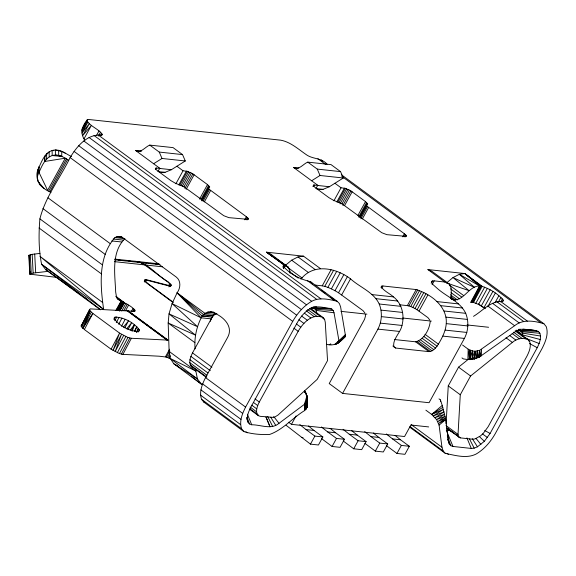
<?xml version="1.0" encoding="UTF-8"?>
<svg xmlns="http://www.w3.org/2000/svg" width="576" height="576" viewBox="0 0 576 576"><rect width="100%" height="100%" fill="white"/><g stroke="black" fill="none" stroke-linecap="round" stroke-linejoin="round"><path stroke-width="0.86" d="M139.32 329.782L139.313 330.869L138.456 331.517C129.326 331.186 119.743 326.088 114.242 318.809L114.25 317.722L115.106 317.074C124.236 317.405 133.819 322.502 139.32 329.782L138.103 332.078M461.995 357.898L463.363 358.906L467.892 359.582L472.32 359.424L472.406 351L468.173 349.178L462.55 345.038M170.51 358.819L166.421 357.077L159.199 356.206L122.911 354.37L119.448 353.578L111.089 349.2L84.377 329.537L81.158 326.138L90.216 308.88L134.172 311.314L134.878 311.292L135.216 310.608C130.91 305.006 123.818 303.07 118.174 299.326L116.381 296.208L115.668 292.018C115.056 274.579 110.945 252.425 124.906 238.644L114.926 237.571C97.862 256.86 100.238 285.782 103.651 309.42L41.609 264.29C38.599 249.451 38.628 233.928 39.902 218.873C45.454 196.538 60.257 178.034 70.106 157.565C76.759 146.578 87.408 133.452 101.722 135.288L102.233 134.258C98.294 128.714 90.77 126.713 87.055 120.946L87.012 120.053L87.725 119.57L89.15 119.534L280.757 140.177C290.419 141.998 297.965 148.896 305.784 154.31C312.264 159.408 321.494 157.586 327.089 164.21M81.158 326.138L89.647 309.312M409.565 427.061L445.342 453.384C455.162 455.342 466.603 458.914 476.129 454.039C484.207 449.309 490.442 442.008 495.086 433.966L542.21 348.25C545.494 341.669 548.784 333.936 546.206 326.563L543.917 323.77C534.499 320.875 522.929 318.938 514.62 325.714L479.563 350.402L479.88 356.767L474.379 358.97L472.32 359.424L469.901 358.69L467.892 359.582L468.173 349.178L469.231 356.443L469.145 359.683M195.098 348.883C194.062 337.529 196.718 326.045 202.111 316.058C204.012 313.402 207.158 311.825 210.406 311.76C221.004 314.417 234.389 325.282 227.614 337.428L205.524 377.604C202.241 384.185 198.958 391.918 201.528 399.29L203.818 402.084L243.886 431.575C252.036 434.174 261.086 434.808 269.626 434.455C283.061 429.718 292.565 417.917 304.524 410.623L306.965 407.477L307.21 397.951L306.238 393.682L304.423 390.6L304.438 392.292M472.356 358.236L474.379 358.97L474.847 351.259L479.563 350.402L479.383 356.904L478.123 357.646C476.05 357.091 474.473 359.338 472.356 358.236L472.32 359.424M474.379 358.97L474.653 358.466L476.294 358.387L477.288 351.058L478.123 357.646M469.231 356.443L470.131 350.287L469.901 358.69L470.434 359.654L469.159 359.086M470.434 359.654L470.131 350.287M474.653 358.466L474.847 351.259L472.406 351L470.506 357.012M476.294 358.387L477.108 357.559L477.288 351.058M446.105 423.792L448.25 385.906L458.561 367.157L468.302 359.323M458.986 437.357L458.215 436.162L458.028 434.398L460.274 394.754L470.578 375.998L512.352 342.439C516.629 338.616 522.878 337.212 528.178 339.66L529.704 341.525C531.418 346.435 529.229 351.59 527.04 355.982L488.16 426.694L483.365 433.274L480.521 435.902L474.89 438.97L472.486 439.193L460.267 437.875L446.962 428.515L448.243 429.034L446.465 428.839M305.942 393.991L305.935 393.271C307.85 397.656 307.382 402.797 306.965 407.477L304.524 410.623L305.654 403.207C308.225 399.974 307.217 395.489 305.467 392.155L305.474 392.738L304.423 390.6L304.783 392.17M243.886 431.575L241.603 428.774C239.026 421.409 242.309 413.669 245.592 407.088L292.716 321.372C297.36 313.33 303.602 306.036 311.681 301.298C319.529 297.043 329.018 299.311 337.19 301.313L339.408 303.581L340.618 306.972L345.528 335.959C341.208 341.957 334.274 346.759 326.599 344.29M305.654 403.207L306.022 409.169L307.087 400.55L307.282 405.662C306.756 390.002 308.794 402.689 304.474 404.294L278.978 423.338C271.238 430.078 260.647 424.663 251.726 424.778L249.444 423.95L247.925 422.086C246.204 417.168 248.393 412.013 250.582 407.628L297.706 321.912C300.802 316.548 304.963 311.688 310.349 308.527C316.98 305.158 324.893 307.865 331.74 309.01L333.216 310.522L334.03 312.782L338.911 340.495L338.508 342.626L336.506 344.016L335.383 343.915L337.399 343.217M447.71 439.056L449.338 444.074L450.835 445.723L452.988 446.458L471.283 448.43L474.17 448.157L477.461 446.81L484.344 441.324L490.097 433.433L537.221 347.71C539.41 343.325 541.606 338.17 539.885 333.259L538.358 331.394C532.051 329.422 525.197 329.206 518.602 329.306M205.927 377.064L191.563 366.502L190.289 364.946C188.856 360.85 190.685 356.551 192.514 352.901L213.674 314.395M258.343 415.642L257.076 414.086C255.643 409.997 257.472 405.698 259.294 402.041L298.174 331.322C302.918 322.862 312.502 312.782 323.1 317.578L324.619 319.464L325.274 322.286L327.535 360.59L317.225 379.339L278.064 415.015L274.147 417.442L260.251 416.333L258.343 415.642L249.732 409.298M71.474 156.636C65.549 153.511 59.256 148.399 52.128 150.487C43.826 153.353 41.256 163.001 37.663 170.086C34.546 181.282 41.501 188.395 50.962 192.384M38.65 168.797L38.815 167.119L37.361 173.239L37.771 175.579M37.426 178.294L37.663 170.086M307.087 400.241L307.21 397.951M307.224 399.017L306.907 401.141M365.342 314.539L365.436 316.166L364.565 319.284L329.22 383.573L342.576 393.401L377.921 329.112C381.946 321.394 382.493 312.084 379.217 303.998C373.572 292.032 359.827 287.345 350.518 278.849C336.312 268.078 313.538 262.93 300.953 279.137M401.983 325.447C404.698 315.338 402.012 303.509 393.516 296.906C389.671 293.436 384.358 291.37 381.348 287.035L381.319 286.366L382.918 285.977L416.189 289.562C429.199 293.731 442.922 303.055 445.903 317.11C447.862 327.708 442.591 337.579 437.054 346.198C435.038 348.725 432.432 351.554 428.962 351.634L395.698 348.048L393.79 346.709C392.537 338.803 400.514 332.921 401.983 325.447L380.362 323.122M342.576 393.401L429.07 402.718L464.407 338.429C468.432 330.71 468.979 321.401 465.71 313.322C460.066 301.349 446.314 296.662 437.011 288.173L432.562 284.191L431.532 281.527L432.425 280.922L434.196 280.872L444.83 282.024L448.942 283.824L451.21 287.993L451.21 297.972L451.958 299.362C463.63 302.947 468.814 284.386 480.996 286.042C489.391 288.547 497.621 293.357 503.237 300.096L503.273 300.989L502.56 301.471C490.918 300.542 482.63 310.889 473.515 316.332M337.414 343.217L345.528 335.959L338.926 341.431L338.587 342.331L338.911 340.495L337.781 343.26L338.263 342.842L338.933 341.77L338.911 340.495L336.506 344.016L345.096 336.816L345.499 334.685L334.627 344.578M477.108 357.559L478.138 357.329L479.563 350.402M479.383 356.904L479.88 356.688L481.514 349.337L481.334 355.838L478.138 357.329M176.904 166.241L183.038 170.762L187.38 171.324L192.881 173.894L207.504 184.579L209.714 186.926L208.433 188.107L209.534 189.547L246.37 216.734L248.148 218.326L248.558 219.391L228.866 217.649L223.762 215.698L183.989 186.797L175.399 183.226L170.906 180.641L157.55 170.813L155.772 169.222L155.362 168.156L159.754 168.25L158.069 171.31M334.915 183.269L341.05 187.783L345.391 188.345L350.892 190.915L365.515 201.607L367.726 203.947L366.451 205.128L367.546 206.568L404.381 233.755L406.159 235.346L406.577 236.412L386.878 234.67L381.773 232.718L342 203.818L333.41 200.254L328.925 197.662L315.562 187.834L313.783 186.242L313.373 185.177L317.765 185.278L316.08 188.338M522.266 336.226L522.763 333.144L522.432 331.754L520.531 330.408L517.896 330.127M304.524 410.623L304.474 404.294L306.929 395.784M132.25 331.222L134.489 324.677L130.169 330.084M210.341 321.307C211.212 317.887 213.422 314.604 216.922 313.51M134.957 331.438L136.822 326.578L134.395 331.178M37.735 175.14C41.53 167.314 45 155.534 55.433 155.016C60.307 155.038 64.649 157.666 68.63 160.243M81.727 327.118L90.209 311.018L92.858 313.438L82.822 328.277L90.209 311.018L89.64 310.039M136.728 332.309L138.463 328.313L136.447 332.15M485.273 308.297L478.541 304.423L473.357 302.378L480.996 286.042L464.861 273.55L480.305 285.984L472.414 302.206L473.357 302.378L482.191 286.308L464.861 273.55L459.338 274.313L474.574 287.417L452.995 277.56L469.015 290.628L446.501 282.946L452.995 277.56L459.338 274.313L479.65 286.006L470.563 302.537L472.414 302.206L479.65 286.006L464.861 273.55L427.91 269.568L444.83 282.024M305.971 402.833L307.087 399.874L304.474 404.294L305.971 402.833L306.022 409.169M471.478 302.256L479.65 286.006M118.764 310.637L123.178 302.119L116.726 297.338M82.822 328.277L91.31 312.178M84.377 329.537L92.858 313.438L119.57 333.094L127.93 337.478L131.393 338.27L168.041 340.128L127.966 310.644M113.897 319.378L115.106 317.074M114.746 320.76L116.762 316.922M116.273 322.639L119.102 317.275M118.728 324.238L121.961 318.103M121.514 326.254L125.15 319.356M111.089 349.2L119.57 333.094L112.997 350.474L121.478 334.375L115.121 351.691L123.602 335.585M124.812 327.845L128.448 320.94L123.401 327.161M128.002 329.659L131.638 322.762L126.634 328.882M117.317 352.75L125.798 336.643M131.256 330.811L134.489 324.677M119.448 353.578L127.93 337.478M121.349 354.132L129.83 338.033M122.911 354.37L131.393 338.27M472.414 302.206L480.996 286.042M87.012 120.053C81.684 126.907 79.978 132.948 84.78 140.256M48.802 190.987L66.47 158.839M49.932 191.678L67.608 159.53M84.038 138.766L91.397 125.374L82.685 135.598L89.323 123.703L81.972 133.063L87.84 122.191L81.763 130.997L87.055 120.946L81.95 129.398L87.725 119.57M96.444 135.533L98.971 130.939M98.424 136.022L100.526 132.192M100.375 135.619L101.635 133.33M101.39 135.792L102.233 134.258M155.585 169.423L156.427 167.897M175.889 183.773L183.038 170.762M178.79 184.896L186.365 171.115M179.806 185.098L187.38 171.324M181.051 185.515L188.626 171.734M182.448 186.106L190.022 172.332M115.877 310.464L120.96 301.219L117.382 298.519M183.895 186.84L191.47 173.066M184.882 188.431L192.881 173.894M186.149 189.295L194.141 174.751M119.786 311.09L124.416 302.674L115.74 296.287M121.68 311.069L125.885 303.415M123.941 310.37L127.31 304.25M125.647 310.478L128.592 305.122M144.223 281.174L145.066 279.648L146.088 279.598L167.602 285.163L170.208 285.041L169.646 283.658L167.35 281.606L144.641 264.902L140.566 262.591L136.13 261.389L114.761 259.085M145.246 281.131L146.088 279.598M144.821 282.146L145.663 280.62L146.988 280.253L168.307 285.782L170.806 286.02L171.266 284.969L168.012 281.678C156.672 275.818 148.154 262.03 134.51 261.425M131.364 311.458L133.042 308.398M132.826 311.53L134.086 309.233M133.985 311.515L134.827 309.982M199.505 199.123L207.504 184.579M201.038 199.26L208.613 185.486M201.802 199.93L208.534 187.69M201.701 200.354L209.376 186.286M202.046 200.988L208.778 188.748M203.227 201.024L209.534 189.547M204.336 201.931L210.65 190.447M168.926 286.898L169.769 285.365M169.826 285.574L170.662 284.04M169.366 286.574L170.208 285.041M170.424 286.502L171.266 284.969M165.406 356.868L169.61 349.214M166.421 357.077L169.783 350.95M167.666 357.487L169.769 353.664M244.685 219.794L246.37 216.734M169.063 358.085L170.323 355.788M246.146 219.866L247.406 217.57M247.306 219.852L248.148 218.326M312.89 186.466L313.733 184.932M313.596 186.444L314.438 184.918M283.068 266.472L283.903 264.946L284.645 264.888L288.418 267.358L290.023 271.346L290.03 273.139M283.651 268.222L285.379 265.075L266.573 252.187L303.516 256.169L320.436 268.618M333.9 200.794L341.05 187.783M336.802 201.917L344.376 188.143M337.817 202.118L345.391 188.345M339.062 202.536L346.637 188.762M340.042 203.897L348.034 189.353M341.914 203.868L349.488 190.087M342.9 205.459L350.892 190.915M344.585 205.553L352.159 191.779M357.941 215.381L365.515 201.607M358.632 217.051L366.631 202.507M359.82 216.958L366.552 204.71M359.719 217.375L367.387 203.314M315.144 285.077L322.236 285.84L331.07 269.762M360.475 217.246L366.79 205.769M360.814 218.815L367.546 206.568M322.236 285.84L324.77 286.351L333.605 270.274M362.354 218.952L368.662 207.475M324.77 286.351L327.888 287.381L336.722 271.31M327.888 287.381L331.38 288.871L340.214 272.801M331.38 288.871L335.002 290.707L343.843 274.637M364.889 313.006L363.053 310.651L338.522 292.774L347.357 276.703M341.683 294.926L350.518 278.849M288.59 422.23L291.463 424.339L296.107 415.894M402.696 236.815L404.381 233.755M404.158 236.887L405.418 234.59M405.317 236.88L406.159 235.346M381.017 287.539L381.859 286.006M381.658 288.274L382.918 285.977M310.457 444.132L314.878 436.097L322.855 436.961L318.442 444.996L310.457 444.132L286.078 425.268M399.47 304.783L407.347 305.633L416.189 289.562M407.347 305.633L408.866 305.942L417.708 289.872M332.078 446.465L336.499 438.43L344.484 439.286L340.063 447.322L332.078 446.465L321.624 438.682M408.866 305.942L410.738 306.562L419.573 290.491M410.738 306.562L412.834 307.454L421.668 291.384M412.834 307.454L415.008 308.556L423.85 292.486M431.165 283.219L432.425 280.922M429.754 319.997L427.925 317.635L417.118 309.794L425.959 293.724M432.094 284.702L434.196 280.872M419.018 311.083L427.853 295.013M353.7 448.79L358.121 440.755L366.106 441.619L361.685 449.654L353.7 448.79L343.246 441.007M394.596 339.545L415.606 341.806C423.943 339.768 429.458 329.537 430.207 321.523M375.329 451.123L379.742 443.088L387.727 443.945L383.306 451.98L375.329 451.123L364.867 443.34M475.819 303.235L484.654 287.165M478.541 304.423L487.375 288.353M396.95 453.449L401.364 445.414L409.349 446.278L404.935 454.313L396.95 453.449L386.489 445.666M481.342 305.863L490.183 289.793M484.056 307.462L492.89 291.391M487.757 306.828L495.331 293.054M495.101 302.566L498.888 295.675M498.442 301.939L500.969 297.346M500.767 301.918L502.452 298.858M502.394 301.63L503.237 300.096M282.938 267.178L284.249 264.874L266.573 252.187L270.684 253.994L288.418 267.358L285.329 265.522M284.645 264.888L283.334 267.185L284.645 264.888L266.573 252.187L283.903 264.946L283.327 265.471L283.45 266.378C290.254 274.45 300.334 279.302 310.478 281.657L337.19 301.313M117.274 310.039L122.09 301.666L116.323 297.353M118.354 310.464L123.178 302.119L117.792 310.255M116.1 310.543L121.471 301.421L116.474 297.67M283.572 268.142L285.379 265.075L283.493 268.106M119.354 310.896L124.416 302.674M116.842 309.902L122.09 301.666M304.474 404.294L306.562 401.594L306.965 407.477L306.886 395.676M57.485 277.466L29.779 274.162L28.8 255.413L32.17 254.34L39.96 253.404M29.779 274.162L33.149 273.089L48.823 271.253M338.976 341.374L345.499 334.685M345.096 336.816L338.508 342.626M344.239 337.19L337.658 343.001L344.239 337.19L342.137 338.746M338.933 341.77L345.528 335.959M425.873 410.177L431.647 414.425L442.246 405.446L440.438 399.924L439.006 398.873M445.342 453.384L443.095 450.914L441.958 447.221L439.078 425.117L445.702 419.508L442.246 405.446M303.516 256.169L297.994 256.932L291.65 260.179L285.163 265.565L286.574 266.602M46.051 155.333L44.705 156.406L44.77 161.46L65.282 158.198L47.614 190.339L38.88 172.174L38.815 167.119L38.88 172.174M81.166 325.411L81.734 324.979M145.066 279.648L144.605 280.692L146.311 282.744L173.117 302.566M439.078 425.117L436.594 419.594L431.647 414.425L442.836 407.34M160.013 172.498L165.017 172.339L171.389 169.711L185.292 160.97L182.534 154.591L173.059 147.614L149.774 145.109C145.368 146.686 140.81 153.713 135.619 150.494L141.66 151.142M153.612 163.735L162.007 158.465L185.292 160.97M317.189 189.547L323.028 189.36L329.4 186.732L343.303 177.991L340.546 171.612L331.078 164.642L307.786 162.13C303.379 163.706 298.822 170.734 293.638 167.515L298.807 168.077M311.63 180.756L320.018 175.486L343.303 177.991M479.88 356.688L514.44 332.222L520.387 329.335M114.926 237.571L116.899 236.686L121.478 236.7M431.647 414.425L443.426 409.385L433.404 415.894L444.096 411.862L435.089 417.658L444.665 414.209L436.594 419.594L445.133 416.304L437.81 421.574L445.478 418.082L438.66 423.454L445.702 419.508L448.582 441.605L449.338 444.074M330.754 344.354L329.256 344.65L330.804 344.023M329.256 344.65L330.761 344.182M470.455 358.913L472.198 358.718L472.406 351L474.408 357.754L472.37 357.53M173.736 363.708L197.438 378.958L195.84 371.059L170.431 358.567L197.438 378.958L201.528 384.264L173.736 363.708L170.431 358.567L169.128 351.403L168.178 323.014L169.02 313.884L172.058 303.61L177.091 292.831L202.111 316.058L213.408 315.634L203.422 314.546L177.091 292.831C180.526 288.274 181.26 280.937 176.342 277.121L122.918 237.809L118.987 236.426M313.07 306.878L316.526 306.914M311.501 307.894L329.681 308.333M520.531 330.408L536.083 330.566L522.929 329.148M134.604 261.367L136.13 261.389M314.129 308.174L331.74 309.01M521.669 330.826L538.358 331.394M333.216 310.522L315.9 309.269L313.769 307.706M539.885 333.259L522.432 331.754L520.258 330.156M53.87 150.646L52.128 150.487L52.193 155.542L61.776 156.413L61.711 151.358L55.361 149.962L55.433 155.016L61.776 156.413M149.774 145.109L159.25 152.078L182.534 154.591M307.786 162.13L317.261 169.099L340.546 171.612M136.872 151.157L140.328 151.531M294.89 168.185L297.475 168.458M138.24 151.416L139.968 151.603M159.314 168.408L171.389 169.711M317.326 185.429L329.4 186.732M158.119 171.598L165.017 172.339M316.13 188.618L323.028 189.36M116.899 236.686L122.724 237.312M113.191 239.018L123.17 240.091M111.823 240.934L121.802 242.006M136.8 261.454L159.134 263.866M118.188 259.891L119.974 260.078M123.538 260.467L125.316 260.654M128.88 261.043L130.658 261.23M139.363 262.166L141.149 262.361M144.72 262.75L146.506 262.937M150.084 263.326L151.87 263.52M155.441 263.902L157.226 264.096M114.732 259.812L140.566 262.591M141.228 262.663L159.991 264.686M114.358 261.634L144.641 264.902M145.303 264.967L162.281 266.796M371.887 294.581L393.516 296.906M436.759 301.565L458.381 303.898M376.099 298.699L397.721 301.032M440.964 305.69L462.593 308.016M379.217 303.998L400.838 306.331M444.089 310.99L465.71 313.322M381.031 310.118L402.653 312.451M445.903 317.11L467.525 319.442M310.565 308.081L315.043 308.563M340.97 311.357L366.926 314.158M402.674 318.01L431.338 321.098M467.057 324.943L488.592 327.262M381.42 316.642L403.049 318.974M446.292 323.633L467.914 325.958M445.226 330.106L466.855 332.438M377.921 329.112L399.542 331.445M442.786 336.103L464.407 338.429M210.406 311.76L213.732 312.12M207.605 312.127L215.093 312.934M214.934 314.417L204.955 313.337L177.091 292.831L201.103 317.786L211.205 318.881M202.111 316.058L212.141 317.146M428.681 426.924L410.897 425.009L404.568 436.529L291.463 424.339M446.278 430.229L450.634 430.697M299.815 424.634L306.043 429.595L314.021 430.459L322.855 436.961M321.437 426.967L327.665 431.928L335.65 432.785L344.484 439.286M343.058 429.3L349.286 434.254L357.271 435.118L366.106 441.619M364.68 431.626L370.908 436.586L378.893 437.443L387.727 443.945M386.302 433.958L392.53 438.912L400.514 439.776L409.349 446.278M301.392 437.458L303.034 437.666M334.03 312.782L316.303 310.399L314.885 309.362M540.547 336.031L522.763 333.144L518.422 329.947M540.302 339.53L522.641 334.894L516.125 330.098M203.818 402.084L205.186 402.581M191.563 366.502L192.83 366.955M47.268 270.187L45.698 269.597L41.609 264.29L100.562 309.643M525.334 338.148L539.172 343.519M427.91 269.568L432.029 271.375L448.942 283.824M201.103 317.786L172.058 303.61L197.546 326.707L169.02 313.884L195.444 335.131L168.178 323.014L194.89 342.67M61.711 151.358L65.21 153.144M529.546 343.555L537.221 347.71M484.726 430.524L490.097 433.433M28.8 255.413L29.34 255.708M175.932 364.918L177.394 365.724M415.008 308.556L417.118 309.794M335.002 290.707L338.522 292.774M71.957 288.504L45.698 269.597L100.469 309.802M73.411 289.555L80.705 294.811M84.355 297.432L87.271 299.534M482.537 433.958L487.469 437.551M117.36 298.591L120.96 301.219M341.546 174.852L543.917 323.77M317.88 158.717L325.836 164.57M341.734 176.27L540.497 322.531M500.63 301.457L527.342 321.113M496.822 301.73L523.534 321.394M492.502 303.293L519.214 322.956M487.908 306.058L514.62 325.714M515.974 330.674L528.178 339.66M293.638 167.515L317.765 185.278M478.505 303.955L484.963 308.714M515.124 330.905L525.895 338.832M528.264 340.466L529.704 341.525M513.598 332.179L522.086 338.422M449.323 285.019L463.421 295.394M512.107 333.497L519.178 338.695M450.446 288.778L461.722 297.072M509.486 335.383L515.851 340.07M451.102 292.644L459.562 298.872M450.396 294.761L457.445 299.952M450.67 296.575L455.609 300.204M505.987 337.759L512.352 342.439M450.511 297.886L453.334 299.959M450.554 298.325L451.958 299.362M425.016 334.31L438.372 344.138M423.698 336.37L437.054 346.198M422.136 338.256L435.492 348.084M458.561 367.157L470.578 375.998M420.43 339.833L433.786 349.661M418.694 340.999L432.05 350.827M417.046 341.669L430.402 351.497M415.606 341.806L428.962 351.634M297.994 256.932L314.914 269.381M291.65 260.179L308.57 272.628M135.619 150.494L159.754 168.25M321.358 290.304L324.965 292.954M330.739 297.209L334.354 299.866M307.382 280.634L334.094 300.298M287.986 267.638L302.083 278.014M448.25 385.906L460.274 394.754M392.882 345.982L395.698 348.048M289.814 271.915L298.274 278.136M98.33 135.065L320.94 298.879M94.003 135.468L316.613 299.282M89.064 137.491L311.681 301.298M83.858 140.99L306.475 304.798M311.076 308.729L323.1 317.578M322.502 317.909L324.619 319.464M309.485 308.412L320.796 316.735M307.649 309.456L316.987 316.325M306.209 310.781L314.107 316.598M78.739 145.728L301.349 309.535M304.351 313.186L310.817 317.945M301.601 316.044L307.346 320.27M74.045 151.38L296.654 315.187M446.011 425.556L458.028 434.398M446.904 427.838L458.215 436.162M449.662 430.07L454.608 433.714M458.143 436.32L460.267 437.875M298.901 319.73L303.926 323.431M296.489 324.029L300.794 327.197M70.106 157.565L292.716 321.372M293.861 328.154L298.174 331.322M411.192 424.584L441.958 447.221M447.142 453.442L448.567 454.493M410.177 426.694L443.095 450.914M392.53 438.912L401.364 445.414M47.974 197.82L110.304 243.691M370.908 436.586L379.742 443.088M173.059 302.105L148.522 284.054L146.225 282.01L145.663 280.62M42.941 208.598L105.271 254.462M349.286 434.254L358.121 440.755M39.902 218.873L102.233 264.744M327.665 431.928L336.499 438.43M39.06 228.002L101.39 273.866M306.043 429.595L314.878 436.097M192.514 352.901L211.896 367.164M254.988 398.873L259.294 402.041M190.886 356.393L210.276 370.663M253.361 402.365L257.674 405.54M127.598 310.608L167.666 340.092M127.224 310.579L167.292 340.063M126.842 310.558L166.918 340.042M189.943 359.712L207.893 372.924M251.698 405.158L256.73 408.859M189.742 362.628L206.971 375.314M250.063 407.016L256.522 411.775M190.289 364.946L206.806 377.1M249.898 408.802L258.091 414.742M205.524 377.604L245.592 407.088M102.341 302.263L40.01 256.392L103.651 309.42M169.128 351.403L195.84 371.059L195.782 369.288M202.601 383.897L242.676 413.388M200.902 389.873L240.977 419.364M200.534 395.122L240.61 424.613M245.88 431.755L247.313 432.814M201.528 399.29L241.603 428.774M191.606 376.51L201.528 384.264M394.978 435.37L400.514 439.776M373.356 433.037L378.893 437.443M351.734 430.711L357.271 435.118M330.113 428.378L335.65 432.785M308.491 426.046L314.021 430.459M479.297 436.493L484.344 441.324M310.478 281.657L312.689 283.925M315.158 308.52L316.303 310.399L316.922 313.906M321.307 159.955L322.675 161.64M475.985 438.372L480.931 444.478M273.65 416.419L278.978 423.338M472.327 438.739L477.461 446.81M270.727 417.233L275.746 425.369M469.505 438.962L474.17 448.157M267.718 416.549L272.7 426.528M317.261 169.099L320.018 175.486M159.25 152.078L162.007 158.465M466.92 437.882L471.283 448.43M446.609 431.042L452.988 446.458M247.363 414.23L251.726 424.778M304.783 392.069L304.423 390.6L305.215 392.746M306.9 397.21L306.958 403.855L306.727 401.321M447.278 435.701L450.835 445.723M247.097 417.29L249.444 423.95M306.238 393.682L307.217 398.83M246.701 417.622L247.262 419.306M447.782 439.171L448.582 441.605M246.852 418.781L247.925 422.086M304.423 390.6L304.848 392.011M474.847 351.259L476.309 357.682M440.438 399.924L440.669 401.666M34.704 254.002L35.683 272.75M32.17 254.34L33.149 273.089M30.269 254.707L31.248 273.456M30.182 271.778L30.319 274.457M29.117 255.074L30.096 273.823M46.606 153.828L46.678 158.882M44.777 161.46L44.705 156.406L49.14 151.805L49.205 156.866M58.637 150.257L58.702 155.311M39.312 182.599L39.334 184.284L44.107 188.554L37.973 181.411L37.951 179.726M306.245 394.409L306.245 395.064M270.022 426.744L265.997 417.01L270.029 426.744"/></g></svg>
